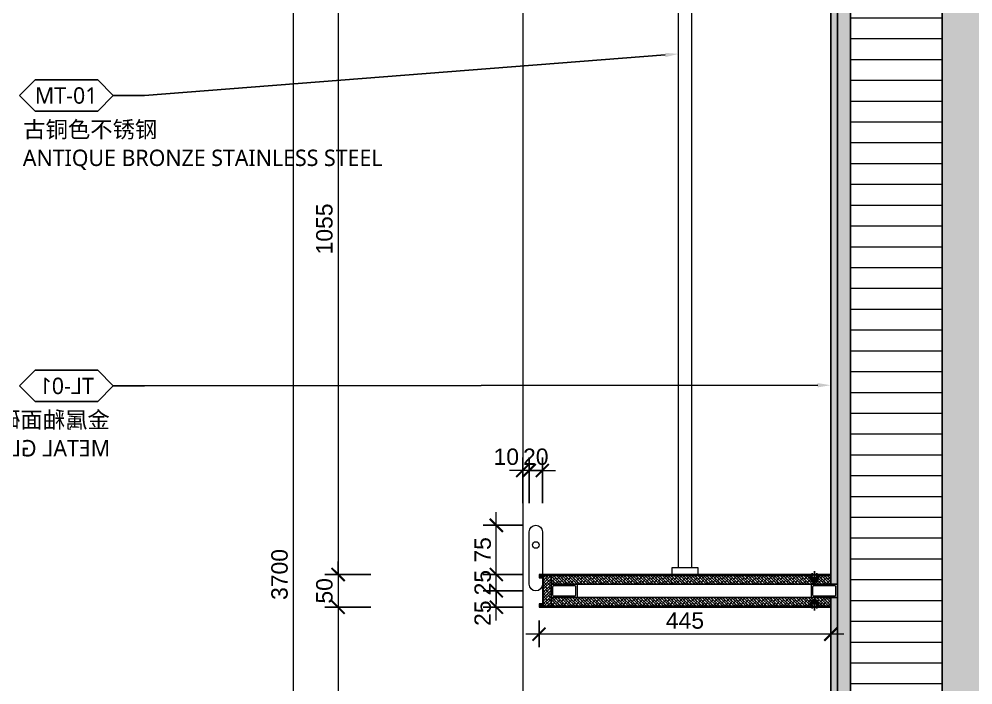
# Model space of a CAD drawing. Header units: millimetres. Extents: x 90086 to 135690, y -7745 to 15991.
# Drawn here: x 131952 to 133406, y 2952 to 3968 of the extents above; entities that cross this region are included whole.
import ezdxf
from ezdxf import colors
from ezdxf.entities.mleader import LeaderData, LeaderLine
from ezdxf.enums import TextEntityAlignment as Align
from ezdxf.math import Vec2, Vec3

# ---------------------------------------------------------------- set-up
doc = ezdxf.new("R2010")
doc.units = ezdxf.units.MM
doc.set_wipeout_variables(frame=1)
doc.layers.get('Defpoints').update_dxf_attribs({"color": 250})
for name, color, linetype, lineweight in [('_ACM-A-ANNO-DIMS', 2, 'Continuous', 13), ('_ACM-A-ANNO-DIMS @ 10', 2, 'Continuous', 13), ('_ACM-A-DETL-PATT', 8, 'Continuous', 0), ('_ACM-A-DETL-THIN', 2, 'Continuous', 9), ('_ACM-A-WALL-HACH', 251, 'Continuous', 9), ('I-WALL', 6, 'Continuous', 13), ('IA10-16 Floor Detail$0$A-ELEV-HATC-8', 8, 'Continuous', 5)]:
    doc.layers.add(name, color=color, linetype=linetype, lineweight=lineweight)
for name, color, linetype in [('I-DETL-LW01', 1, 'Continuous'), ('I-DETL-LW02', 2, 'Continuous'), ('I-DETL-LW251', 251, 'Continuous'), ('WALL TYPE$0$G-ANNO-NOTE-CH', 7, 'Continuous'), ('WALL TYPE$0$HATCH', 8, 'Continuous')]:
    doc.layers.add(name, color=color, linetype=linetype)
doc.styles.add('Arial', font='ARIALUNI.ttf')
doc.styles.add('WALL TYPE$0$Aecom Chinese', font='Microsoft YaHei.ttf')
doc.dimstyles.new('Aec-Arch-M-注释性', dxfattribs={"dimscale": 2, "dimtxt": 2.5, "dimasz": 2, "dimexe": 2, "dimexo": 2, "dimgap": 0.8, "dimtad": 1, "dimdec": 0, "dimrnd": 5, "dimzin": 3, "dimdsep": 46, "dimtxsty": 'Arial', "dimblk": 'WALL TYPE$0$_ArchTick', "dimcen": 2.5, "dimdle": 2, "dimclrd": 256, "dimclrt": 256, "dimazin": 2, "dimtfac": 0.75, "dimtdec": 0, "dimtix": 1, "dimtmove": 2, "dimatfit": 2, "dimfxl": 5, "dimfxlon": 1, "dimtolj": 1, "dimtzin": 0, "dimlwd": -1, "dimarcsym": 0})
pattern_1 = [(135, (145576.074, -33146.6196), (-2.24506403, -2.24506403), []), (225, (145576.074, -33146.6196), (-2.24506403, -6.7351921), [7.9375, -4.7625])]

# ---------------------------------------------------------------- blocks, each defined once
blk = doc.blocks.new('*U118')
h = blk.add_hatch()
h.set_pattern_fill('0-钢筋混凝土001-DOM', color=250, scale=15, pattern_type=2)
h.set_pattern_definition([(45, (-330, 640), (-53.033, 53.033), []), (50, (-330, 640), (107.58903, -9.4128), [11.25, -123.75]), (355, (-330, 640), (-20.8127, 112.8288), [9, -99]), (100.4514, (-321.03, 639.22), (86.7764, 103.4159), [9.561, -105.1713]), (46.1842, (-330, 670), (160.0862, -24.8279), [16.875, -185.625]), (96.6356, (-316.66, 667.93), (140.1994, 146.1177), [14.3415, -157.757]), (351.1842, (-330, 670), (140.1993, 146.1178), [13.5, -148.5]), (21, (-315, 662.5), (89.53606, -60.39283), [11.25, -123.75]), (326, (-315, 662.5), (36.4973, 108.7725), [9, -99]), (71.4514, (-307.54, 657.47), (126.0334, 48.3796), [9.561, -105.1713]), (37.5, (-330, 640), (1.82398, 49.93408), [0.75, -97.8, 0.75, -100.5, 0.75, -99.375]), (7.5, (-330, 640), (39.46043, 59.16176), [0.75, -57.3, 0.75, -95.55, 0.75, -37.875]), (327.5, (-363.45, 640), (80.07337, -3.38323), [0.75, -37.5, 0.75, -117, 0.75, -155.25]), (317.5, (-378.45, 640), (87.47793, 15.01575), [0.75, -48.75, 0.75, -77.7, 0.75, -110.25])])
h.paths.add_polyline_path([(11800.4, -5294.2), (12330.4, -5294.2), (12330.4, -10369.2), (11800.4, -10369.2)])
blk.add_lwpolyline([(11800.4, -5294.2), (12330.4, -5294.2), (12330.4, -10369.2), (11800.4, -10369.2)], close=True)
blk = doc.blocks.new('K_20')
at = {"layer": '_ACM-A-DETL-PATT'}
for points in [[(-18.5, -20), (18.5, -20, 0.4142136), (20, -18.5), (20, -1.5, 0.4142136), (18.5, 0), (-18.5, 0, 0.4142136), (-20, -1.5), (-20, -18.5, 0.4142136)], [(-16.25, -17.75), (16.25, -17.75, 0.4142136), (17.75, -16.25), (17.75, -3.75, 0.4142136), (16.25, -2.25), (-16.25, -2.25, 0.4142136), (-17.75, -3.75), (-17.75, -16.25, 0.4142136)]]:
    blk.add_lwpolyline(points, format="xyb", close=True, dxfattribs=at)
blk = doc.blocks.new('天花LED灯带')
blk.add_wipeout([(0, -5), (10, -5), (10, 5), (0, 5)])
blk.add_hatch(color=8).paths.add_polyline_path([(1, -4), (3, -4), (3, 4), (1, 4)])
at = {"color": 8}
for p, q in [((-2, 0), (15, 0)), ((5, 7), (5, -7)), ((10, 3), (12, 3.4)), ((10, -3), (12, -3.4))]:
    blk.add_line(p, q, dxfattribs=at)
for points in [[(0, -5), (10, -5), (10, 5), (0, 5)], [(1, -4), (3, -4), (3, 4), (1, 4)]]:
    blk.add_lwpolyline(points, close=True)
blk.add_lwpolyline([(7.5, 4, -0.414214), (7.6, 3.9), (7.6, 3.7, 0.463455), (7.7, 3.6), (8.4, 3.7), (8.4, 3.9, -0.414214), (8.5, 4), (10, 4), (10, -4), (8.5, -4, -0.414214), (8.4, -3.9), (8.4, -3.7), (7.7, -3.6, 0.463455), (7.6, -3.7), (7.6, -3.9, -0.414214), (7.5, -4), (1, -4), (1, 4), (7.5, 4)], format="xyb")
blk.add_lwpolyline([(7, 3.1), (7, 3.9, -0.414214), (7.1, 4), (7.4, 4, -0.414214), (7.6, 3.8), (7.6, 3.7, 0.463455), (7.7, 3.6), (10, 4), (10, -4), (7.7, -3.6, 0.463455), (7.6, -3.7), (7.6, -3.8, -0.414214), (7.4, -4), (7.1, -4, -0.414214), (7, -3.9), (7, -3.1, -0.463455), (7.2, -2.9), (9.4, -3.3), (9.4, 3.3), (7.2, 2.9, -0.463455)], format="xyb", close=True)
blk = doc.blocks.new('WALL TYPE$0$_ArchTick')
at = {"color": 0, "linetype": 'ByBlock', "const_width": 0.15}
blk.add_lwpolyline([(-0.5, -0.5), (0.5, 0.5)], dxfattribs=at)
blk = doc.blocks.new('*D283')
at = {"layer": '_ACM-A-ANNO-DIMS', "transparency": 16777216}
blk.add_line((132438.2, 3090.7), (132438.2, 2400.1), dxfattribs=at)
at = {"layer": '_ACM-A-ANNO-DIMS', "color": 0, "lineweight": -2, "transparency": 16777216}
for p, q in [((132488.2, 3070.7), (132418.2, 3070.7)), ((132488.2, 2420.1), (132418.2, 2420.1))]:
    blk.add_line(p, q, dxfattribs=at)
at = {"layer": 'Defpoints', "color": 0, "transparency": 16777216}
for p in [(132527.1, 3070.7), (132438.2, 2420.1), (132527.1, 2420.1)]:
    blk.add_point(p, dxfattribs=at)
at = {"layer": '_ACM-A-ANNO-DIMS', "transparency": 16777216, "xscale": 20, "yscale": 20, "zscale": 20}
for p, rotation in [((132438.2, 3070.7), 90), ((132438.2, 2420.1), 270)]:
    blk.add_blockref('WALL TYPE$0$_ArchTick', p, dxfattribs=dict(at, rotation=rotation))
at = {"layer": '_ACM-A-ANNO-DIMS', "transparency": 16777216, "insert": (132417.4, 2745.4), "char_height": 25, "attachment_point": 5, "rotation": 90, "style": 'Arial'}
blk.add_mtext('\\A1;650', dxfattribs=at)
blk = doc.blocks.new('*D284')
at = {"layer": '_ACM-A-ANNO-DIMS', "transparency": 16777216}
for p, q in [((132438.2, 3120.7), (132438.2, 3140.7)), ((132438.2, 3120.7), (132438.2, 3070.7)), ((132438.2, 3070.7), (132438.2, 3050.7))]:
    blk.add_line(p, q, dxfattribs=at)
at = {"layer": '_ACM-A-ANNO-DIMS', "color": 0, "lineweight": -2, "transparency": 16777216}
for p, q in [((132488.2, 3120.7), (132418.2, 3120.7)), ((132488.2, 3070.7), (132418.2, 3070.7))]:
    blk.add_line(p, q, dxfattribs=at)
at = {"layer": 'Defpoints', "color": 0, "transparency": 16777216}
for p in [(132527.1, 3120.7), (132438.2, 3070.7), (132527.1, 3070.7)]:
    blk.add_point(p, dxfattribs=at)
at = {"layer": '_ACM-A-ANNO-DIMS', "transparency": 16777216, "xscale": 20, "yscale": 20, "zscale": 20}
for p, rotation in [((132438.2, 3120.7), 270), ((132438.2, 3070.7), 90)]:
    blk.add_blockref('WALL TYPE$0$_ArchTick', p, dxfattribs=dict(at, rotation=rotation))
at = {"layer": '_ACM-A-ANNO-DIMS', "transparency": 16777216, "insert": (132417.4, 3095.7), "char_height": 25, "attachment_point": 5, "rotation": 90, "style": 'Arial'}
blk.add_mtext('\\A1;50', dxfattribs=at)
blk = doc.blocks.new('*D285')
at = {"layer": '_ACM-A-ANNO-DIMS', "transparency": 16777216}
blk.add_line((132438.2, 4195.4), (132438.2, 3100.7), dxfattribs=at)
at = {"layer": '_ACM-A-ANNO-DIMS', "color": 0, "lineweight": -2, "transparency": 16777216}
for p, q in [((132488.2, 4175.4), (132418.2, 4175.4)), ((132488.2, 3120.7), (132418.2, 3120.7))]:
    blk.add_line(p, q, dxfattribs=at)
at = {"layer": 'Defpoints', "color": 0, "transparency": 16777216}
for p in [(132527.1, 4175.4), (132438.2, 3120.7), (132527.1, 3120.7)]:
    blk.add_point(p, dxfattribs=at)
at = {"layer": '_ACM-A-ANNO-DIMS', "transparency": 16777216, "xscale": 20, "yscale": 20, "zscale": 20}
for p, rotation in [((132438.2, 4175.4), 90), ((132438.2, 3120.7), 270)]:
    blk.add_blockref('WALL TYPE$0$_ArchTick', p, dxfattribs=dict(at, rotation=rotation))
at = {"layer": '_ACM-A-ANNO-DIMS', "transparency": 16777216, "insert": (132417.4, 3648), "char_height": 25, "attachment_point": 5, "rotation": 90, "style": 'Arial'}
blk.add_mtext('\\A1;1055', dxfattribs=at)
blk = doc.blocks.new('*D291')
at = {"layer": '_ACM-A-ANNO-DIMS', "transparency": 16777216}
blk.add_line((132369.7, 4990.7), (132369.7, 1250.7), dxfattribs=at)
at = {"layer": '_ACM-A-ANNO-DIMS', "color": 0, "lineweight": -2, "transparency": 16777216}
for p, q in [((132419.7, 4970.7), (132349.7, 4970.7)), ((132419.7, 1270.7), (132349.7, 1270.7))]:
    blk.add_line(p, q, dxfattribs=at)
at = {"layer": 'Defpoints', "color": 0, "transparency": 16777216}
for p in [(132527.1, 4970.7), (132369.7, 1270.7), (132527.1, 1270.7)]:
    blk.add_point(p, dxfattribs=at)
at = {"layer": '_ACM-A-ANNO-DIMS', "transparency": 16777216, "xscale": 20, "yscale": 20, "zscale": 20}
for p, rotation in [((132369.7, 4970.7), 90), ((132369.7, 1270.7), 270)]:
    blk.add_blockref('WALL TYPE$0$_ArchTick', p, dxfattribs=dict(at, rotation=rotation))
at = {"layer": '_ACM-A-ANNO-DIMS', "transparency": 16777216, "insert": (132349, 3120.7), "char_height": 25, "attachment_point": 5, "rotation": 90, "style": 'Arial'}
blk.add_mtext('\\A1;3700', dxfattribs=at)
blk = doc.blocks.new('*D292')
at = {"layer": '_ACM-A-ANNO-DIMS', "color": 0, "lineweight": -2, "transparency": 16777216}
for p, q in [((132744.7, 3050.7), (132744.7, 3009.6)), ((133189.7, 3050.7), (133189.7, 3009.6))]:
    blk.add_line(p, q, dxfattribs=at)
at = {"layer": '_ACM-A-ANNO-DIMS', "transparency": 16777216}
blk.add_line((133209.7, 3029.6), (132724.7, 3029.6), dxfattribs=at)
at = {"layer": 'Defpoints', "color": 0, "transparency": 16777216}
for p in [(132744.7, 3070.7), (133189.7, 3070.7), (132744.7, 3029.6)]:
    blk.add_point(p, dxfattribs=at)
at = {"layer": '_ACM-A-ANNO-DIMS', "transparency": 16777216, "xscale": 20, "yscale": 20, "zscale": 20, "rotation": 180}
blk.add_blockref('WALL TYPE$0$_ArchTick', (132744.7, 3029.6), dxfattribs=at)
at = {"layer": '_ACM-A-ANNO-DIMS', "transparency": 16777216, "xscale": 20, "yscale": 20, "zscale": 20}
blk.add_blockref('WALL TYPE$0$_ArchTick', (133189.7, 3029.6), dxfattribs=at)
at = {"layer": '_ACM-A-ANNO-DIMS', "transparency": 16777216, "insert": (132967.2, 3050.3), "char_height": 25, "attachment_point": 5, "style": 'Arial'}
blk.add_mtext('\\A1;445', dxfattribs=at)
blk = doc.blocks.new('*D297')
at = {"layer": '_ACM-A-ANNO-DIMS', "transparency": 16777216}
for p, q in [((132679.5, 3120.7), (132679.5, 3140.7)), ((132679.5, 3095.7), (132679.5, 3120.7)), ((132679.5, 3095.7), (132679.5, 3075.7))]:
    blk.add_line(p, q, dxfattribs=at)
at = {"layer": '_ACM-A-ANNO-DIMS', "color": 0, "lineweight": -2, "transparency": 16777216}
for p, q in [((132719.7, 3120.7), (132659.5, 3120.7)), ((132719.7, 3095.7), (132659.5, 3095.7))]:
    blk.add_line(p, q, dxfattribs=at)
at = {"layer": 'Defpoints', "color": 0, "transparency": 16777216}
for p in [(132679.5, 3120.7), (132739.7, 3120.7), (132739.7, 3095.7)]:
    blk.add_point(p, dxfattribs=at)
at = {"layer": '_ACM-A-ANNO-DIMS', "transparency": 16777216, "xscale": 20, "yscale": 20, "zscale": 20}
for p, rotation in [((132679.5, 3120.7), 270), ((132679.5, 3095.7), 90)]:
    blk.add_blockref('WALL TYPE$0$_ArchTick', p, dxfattribs=dict(at, rotation=rotation))
at = {"layer": '_ACM-A-ANNO-DIMS', "transparency": 16777216, "insert": (132658.8, 3108.2), "char_height": 25, "attachment_point": 5, "rotation": 90, "style": 'Arial'}
blk.add_mtext('\\A1;25', dxfattribs=at)
blk = doc.blocks.new('*D298')
at = {"layer": '_ACM-A-ANNO-DIMS', "transparency": 16777216}
blk.add_line((132679.5, 3100.7), (132679.5, 3215.7), dxfattribs=at)
at = {"layer": '_ACM-A-ANNO-DIMS', "color": 0, "lineweight": -2, "transparency": 16777216}
for p, q in [((132719.7, 3195.7), (132659.5, 3195.7)), ((132719.7, 3120.7), (132659.5, 3120.7))]:
    blk.add_line(p, q, dxfattribs=at)
at = {"layer": 'Defpoints', "color": 0, "transparency": 16777216}
for p in [(132679.5, 3195.7), (132739.7, 3195.7), (132739.7, 3120.7)]:
    blk.add_point(p, dxfattribs=at)
at = {"layer": '_ACM-A-ANNO-DIMS', "transparency": 16777216, "xscale": 20, "yscale": 20, "zscale": 20}
for p, rotation in [((132679.5, 3195.7), 90), ((132679.5, 3120.7), 270)]:
    blk.add_blockref('WALL TYPE$0$_ArchTick', p, dxfattribs=dict(at, rotation=rotation))
at = {"layer": '_ACM-A-ANNO-DIMS', "transparency": 16777216, "insert": (132658.8, 3158.2), "char_height": 25, "attachment_point": 5, "rotation": 90, "style": 'Arial'}
blk.add_mtext('\\A1;75', dxfattribs=at)
blk = doc.blocks.new('*D299')
at = {"layer": '_ACM-A-ANNO-DIMS', "transparency": 16777216}
blk.add_line((132679.5, 3050.7), (132679.5, 3115.7), dxfattribs=at)
at = {"layer": '_ACM-A-ANNO-DIMS', "color": 0, "lineweight": -2, "transparency": 16777216}
for p, q in [((132719.7, 3095.7), (132659.5, 3095.7)), ((132719.7, 3070.7), (132659.5, 3070.7))]:
    blk.add_line(p, q, dxfattribs=at)
at = {"layer": 'Defpoints', "color": 0, "transparency": 16777216}
for p in [(132679.5, 3095.7), (132739.7, 3095.7), (132739.7, 3070.7)]:
    blk.add_point(p, dxfattribs=at)
at = {"layer": '_ACM-A-ANNO-DIMS', "transparency": 16777216, "xscale": 20, "yscale": 20, "zscale": 20}
for p, rotation in [((132679.5, 3095.7), 90), ((132679.5, 3070.7), 270)]:
    blk.add_blockref('WALL TYPE$0$_ArchTick', p, dxfattribs=dict(at, rotation=rotation))
at = {"layer": '_ACM-A-ANNO-DIMS', "transparency": 16777216, "insert": (132658.8, 3061.6), "char_height": 25, "attachment_point": 5, "rotation": 90, "style": 'Arial'}
blk.add_mtext('\\A1;25', dxfattribs=at)
blk = doc.blocks.new('*D300')
at = {"layer": '_ACM-A-ANNO-DIMS', "color": 0, "lineweight": -2, "transparency": 16777216}
for p, q in [((132729.7, 3229.4), (132729.7, 3299.4)), ((132749.7, 3229.4), (132749.7, 3299.4))]:
    blk.add_line(p, q, dxfattribs=at)
at = {"layer": '_ACM-A-ANNO-DIMS', "transparency": 16777216}
for p, q in [((132729.7, 3279.4), (132709.7, 3279.4)), ((132749.7, 3279.4), (132729.7, 3279.4)), ((132749.7, 3279.4), (132769.7, 3279.4))]:
    blk.add_line(p, q, dxfattribs=at)
at = {"layer": 'Defpoints', "color": 0, "transparency": 16777216}
for p in [(132729.7, 3279.4), (132729.7, 3153.2), (132749.7, 3153.2)]:
    blk.add_point(p, dxfattribs=at)
at = {"layer": '_ACM-A-ANNO-DIMS', "transparency": 16777216, "xscale": 20, "yscale": 20, "zscale": 20}
blk.add_blockref('WALL TYPE$0$_ArchTick', (132729.7, 3279.4), dxfattribs=at)
at = {"layer": '_ACM-A-ANNO-DIMS', "transparency": 16777216, "xscale": 20, "yscale": 20, "zscale": 20, "rotation": 180}
blk.add_blockref('WALL TYPE$0$_ArchTick', (132749.7, 3279.4), dxfattribs=at)
at = {"layer": '_ACM-A-ANNO-DIMS', "transparency": 16777216, "insert": (132739.7, 3300.2), "char_height": 25, "attachment_point": 5, "style": 'Arial'}
blk.add_mtext('\\A1;20', dxfattribs=at)
blk = doc.blocks.new('*D301')
at = {"layer": '_ACM-A-ANNO-DIMS', "color": 0, "lineweight": -2, "transparency": 16777216}
for p, q in [((132719.7, 3229.4), (132719.7, 3299.4)), ((132729.7, 3229.4), (132729.7, 3299.4))]:
    blk.add_line(p, q, dxfattribs=at)
at = {"layer": '_ACM-A-ANNO-DIMS', "transparency": 16777216}
for p, q in [((132719.7, 3279.4), (132699.7, 3279.4)), ((132729.7, 3279.4), (132719.7, 3279.4)), ((132729.7, 3279.4), (132749.7, 3279.4))]:
    blk.add_line(p, q, dxfattribs=at)
at = {"layer": 'Defpoints', "color": 0, "transparency": 16777216}
for p in [(132719.7, 3279.4), (132719.7, 3153.2), (132729.7, 3153.2)]:
    blk.add_point(p, dxfattribs=at)
at = {"layer": '_ACM-A-ANNO-DIMS', "transparency": 16777216, "xscale": 20, "yscale": 20, "zscale": 20}
blk.add_blockref('WALL TYPE$0$_ArchTick', (132719.7, 3279.4), dxfattribs=at)
at = {"layer": '_ACM-A-ANNO-DIMS', "transparency": 16777216, "xscale": 20, "yscale": 20, "zscale": 20, "rotation": 180}
blk.add_blockref('WALL TYPE$0$_ArchTick', (132729.7, 3279.4), dxfattribs=at)
at = {"layer": '_ACM-A-ANNO-DIMS', "transparency": 16777216, "insert": (132694.7, 3300.2), "char_height": 25, "attachment_point": 5, "style": 'Arial'}
blk.add_mtext('\\A1;10', dxfattribs=at)
blk = doc.blocks.new('WHA12202707')
at = {"transparency": 16777216}
for p, q in [((2.38, 2.38), (0, 0)), ((11.91, 2.38), (2.38, 2.38)), ((11.91, 2.38), (14.29, 0)), ((2.38, -2.38), (0, 0)), ((11.91, -2.38), (14.29, 0)), ((2.38, -2.38), (11.91, -2.38))]:
    blk.add_line(p, q, dxfattribs=at)
at = {"transparency": 16777216, "style": 'WALL TYPE$0$Aecom Chinese'}
blk.add_attdef('英文2', (0.49, -14.58), '', height=2.5, dxfattribs=at)
at = {"layer": 'WALL TYPE$0$G-ANNO-NOTE-CH', "transparency": 16777216, "style": 'WALL TYPE$0$Aecom Chinese'}
blk.add_attdef('编号', text='', height=2.5, dxfattribs=at).set_placement((7.1, 0), align=Align.MIDDLE)
for tag, p in [('中文', (0.54, -5.18)), ('英文', (0.49, -9.51))]:
    blk.add_attdef(tag, text='', height=2.5, dxfattribs=at).set_placement(p, align=Align.MIDDLE_LEFT)

msp = doc.modelspace()

# ---------------------------------------------------------------- hatches: boundary and pattern name
at = {"layer": '_ACM-A-WALL-HACH'}
h = msp.add_hatch(dxfattribs=at)
h.set_pattern_fill('ANSI31', color=256, scale=10, angle=-45)
h.set_pattern_definition([(360, (119955.28, 93028.86), (1e-14, 31.75), [])])
h.paths.add_polyline_path([(133359.7, 870.7), (133359.7, 5895.7), (133219.7, 5895.7), (133219.7, 870.7)])
at = {"layer": 'I-DETL-LW251'}
h = msp.add_hatch(dxfattribs=at)
h.set_pattern_fill('ANSI38', color=250, angle=180)
h.set_pattern_definition([(225, (169017.0564, 15885.09), (2.24506403, -2.24506403), []), (315, (169017.0564, 15885.09), (6.7351921, -2.24506403), [7.9375, -4.7625])])
h.paths.add_polyline_path([(132763.2, 3119.2), (132751.2, 3119.2), (132751.2, 3072.2), (132763.2, 3072.2)])
h = msp.add_hatch(dxfattribs=at)
h.set_pattern_fill('ANSI38', color=250, angle=90)
h.set_pattern_definition(pattern_1)
h.paths.add_polyline_path([(133189.7, 3105.7), (133189.7, 3119.2), (132763.2, 3119.2), (132763.2, 3105.7)])
h = msp.add_hatch(dxfattribs=at)
h.set_pattern_fill('ANSI38', color=250, angle=90)
h.set_pattern_definition(pattern_1)
h.paths.add_polyline_path([(133189.7, 3085.7), (133189.7, 3072.2), (132763.2, 3072.2), (132763.2, 3085.7)])
at = {"layer": 'IA10-16 Floor Detail$0$A-ELEV-HATC-8'}
h = msp.add_hatch(dxfattribs=at)
h.set_pattern_fill('ANSI33', color=8)
h.paths.add_polyline_path([(133189.7, 4355.4), (133199.7, 4355.4), (133199.7, 3105.7), (133189.7, 3105.7)])
h = msp.add_hatch(dxfattribs=at)
h.set_pattern_fill('ANSI33', color=8)
h.paths.add_polyline_path([(133189.7, 2400.7), (133199.7, 2400.7), (133199.7, 3085.7), (133189.7, 3085.7)])
at = {"layer": 'WALL TYPE$0$HATCH'}
h = msp.add_hatch(dxfattribs=at)
h.set_pattern_fill('AR-SAND', color=8, scale=0.1)
h.paths.add_polyline_path([(133219.7, 2120.7), (133219.7, 4355.4), (133199.7, 4355.4), (133199.7, 2100.7), (133219.7, 2100.7)])

# ---------------------------------------------------------------- linework, layer by layer
at = {"layer": '_ACM-A-DETL-THIN', "color": 8}
msp.add_lwpolyline([(132719.7, 4355.4), (132719.7, 2120.7)], dxfattribs=at)
for points in [[(132977.2, 3130.7), (132957.2, 3130.7), (132957.2, 4175.4), (132977.2, 4175.4)], [(132987.2, 3130.7), (132947.2, 3130.7), (132947.2, 3120.7), (132987.2, 3120.7)]]:
    msp.add_lwpolyline(points, close=True, dxfattribs=at)
msp.add_lwpolyline([(132749.7, 3115.7), (132749.7, 3105.7, -1), (132729.7, 3105.7), (132729.7, 3185.7, -1), (132749.7, 3185.7), (132749.7, 3120.7)], format="xyb", dxfattribs=at)
at = {"layer": '_ACM-A-DETL-THIN'}
msp.add_lwpolyline([(133189.7, 3119.2), (133189.7, 3120.7), (132744.7, 3120.7), (132744.7, 3115.7), (132749.7, 3115.7), (132749.7, 3075.7), (132744.7, 3075.7), (132744.7, 3070.7), (133189.7, 3070.7), (133189.7, 3072.2), (132746.2, 3072.2), (132746.2, 3074.2), (132751.2, 3074.2), (132751.2, 3117.2), (132746.2, 3117.2), (132746.2, 3119.2)], close=True, dxfattribs=at)
at = {"layer": '_ACM-A-DETL-THIN', "color": 8}
msp.add_circle((132739.7, 3165.7), 5, dxfattribs=at)
at = {"layer": 'I-DETL-LW01'}
for points in [[(133219.7, 2120.7), (133219.7, 4355.4), (133199.7, 4355.4), (133199.7, 2100.7), (133219.7, 2100.7)], [(132763.2, 3119.2), (132751.2, 3119.2), (132751.2, 3072.2), (132763.2, 3072.2)], [(133189.7, 3105.7), (133189.7, 3119.2), (132763.2, 3119.2), (132763.2, 3105.7)], [(133189.7, 3085.7), (133189.7, 3072.2), (132763.2, 3072.2), (132763.2, 3085.7)]]:
    msp.add_lwpolyline(points, close=True, dxfattribs=at)
at = {"layer": 'I-DETL-LW02'}
for points in [[(133189.7, 4355.4), (133199.7, 4355.4), (133199.7, 3105.7), (133189.7, 3105.7)], [(133189.7, 2400.7), (133199.7, 2400.7), (133199.7, 3085.7), (133189.7, 3085.7)]]:
    msp.add_lwpolyline(points, close=True, dxfattribs=at)
at = {"layer": 'I-WALL'}
msp.add_lwpolyline([(133359.7, 870.7), (133359.7, 5895.7), (133219.7, 5895.7), (133219.7, 870.7)], close=True, dxfattribs=at)

# ---------------------------------------------------------------- block references
at = {"xscale": -1}
msp.add_blockref('*U118', (145690.1, 11240), dxfattribs=at)
at = {"rotation": 180}
for p in [(132783.1, 3085.7), (133179.7, 3085.7)]:
    msp.add_blockref('K_20', p, dxfattribs=at)

# ---------------------------------------------------------------- dimensions: what is measured, and where the dimension line sits
at = {"layer": '_ACM-A-ANNO-DIMS @ 10'}
for base, p1, p2, picture, middle in [((132369.7, 1270.7), (132527.1, 4970.7), (132527.1, 1270.7), '*D291', (132349, 3120.7)), ((132438.2, 3120.7), (132527.1, 4175.4), (132527.1, 3120.7), '*D285', (132417.4, 3648)), ((132679.5, 3195.7), (132739.7, 3120.7), (132739.7, 3195.7), '*D298', (132658.8, 3158.2)), ((132438.2, 3070.7), (132527.1, 3120.7), (132527.1, 3070.7), '*D284', (132417.4, 3095.7)), ((132679.5, 3120.7), (132739.7, 3095.7), (132739.7, 3120.7), '*D297', (132658.8, 3108.2)), ((132438.2, 2420.1), (132527.1, 3070.7), (132527.1, 2420.1), '*D283', (132417.4, 2745.4))]:
    dim = msp.add_linear_dim(base=base, p1=p1, p2=p2, angle=90, dimstyle='Aec-Arch-M-注释性', override={"dimscale": 10, "dimzin": 8, "dimtix": 1, "dimtofl": 1, "dimtmove": 2, "dimatfit": 2}, dxfattribs=at)
    dim.commit()
    dim.dimension.update_dxf_attribs({"geometry": picture, "text_midpoint": middle})
dim = msp.add_linear_dim(base=(132719.7, 3279.4), p1=(132729.7, 3153.2), p2=(132719.7, 3153.2), dimstyle='Aec-Arch-M-注释性', override={"dimscale": 10, "dimzin": 8, "dimtix": 1, "dimtofl": 1, "dimtmove": 2, "dimatfit": 2}, dxfattribs=at)
dim.commit()
dim.dimension.update_dxf_attribs({"geometry": '*D301', "text_midpoint": (132694.7, 3300.2), "dimtype": 128})
dim = msp.add_linear_dim(base=(132729.7, 3279.4), p1=(132749.7, 3153.2), p2=(132729.7, 3153.2), dimstyle='Aec-Arch-M-注释性', override={"dimscale": 10, "dimzin": 8, "dimtix": 1, "dimtofl": 1, "dimtmove": 2, "dimatfit": 2}, dxfattribs=at)
dim.commit()
dim.dimension.update_dxf_attribs({"geometry": '*D300', "text_midpoint": (132739.7, 3300.2)})
dim = msp.add_linear_dim(base=(132679.5, 3095.7), p1=(132739.7, 3070.7), p2=(132739.7, 3095.7), angle=90, dimstyle='Aec-Arch-M-注释性', override={"dimscale": 10, "dimzin": 8, "dimtix": 1, "dimtofl": 1, "dimtmove": 2, "dimatfit": 2}, dxfattribs=at)
dim.commit()
dim.dimension.update_dxf_attribs({"geometry": '*D299', "text_midpoint": (132658.8, 3061.6), "dimtype": 128})

# ---------------------------------------------------------------- leaders
ml = msp.add_multileader_block('Standard', dxfattribs=at)
ml.set_content('WHA12202707', color=256, scale=10)
ml.set_attribute('编号', 'MT-01', width=0)
ml.set_attribute('中文', '古铜色不锈钢', width=0)
ml.set_attribute('英文', 'ANTIQUE BRONZE STAINLESS STEEL', width=0)
ml.set_attribute('英文2', '', width=0)
ml.set_leader_properties(color=2)
ml.build(insert=Vec2(0, 0))
ml.multileader.update_dxf_attribs({"text_right_attachment_type": 6, "dogleg_length": 0.36, "arrow_head_size": 20, "scale": 10})
ctx = ml.context
ctx.base_point, ctx.scale, ctx.char_height, ctx.arrow_head_size, ctx.landing_gap_size, ctx.plane_origin = Vec3(131952.5, 3851.6), 10, 750, 20, 0.9, Vec3(134673.4, -358.8)
ctx.right_attachment = 6
notes = []
notes.append((ctx, [(1, (1, 1, 0), (132142.8, 3851.6), (-1, 0), 47.4, [(1, [(132957.2, 3915)], 0, [])])]))
ctx.block.insert = Vec3(131952.5, 3851.6)
ml = msp.add_multileader_block('Standard', dxfattribs=at)
ml.set_content('WHA12202707', color=256, scale=-10)
ml.set_attribute('编号', 'TL-01', width=0)
ml.set_attribute('中文', '金属釉面砖', width=0)
ml.set_attribute('英文', 'METAL GLAZED TILES', width=0)
ml.set_attribute('英文2', '', width=0)
ml.set_leader_properties(color=2)
ml.build(insert=Vec2(0, 0))
ml.multileader.update_dxf_attribs({"text_right_attachment_type": 6, "dogleg_length": 0.36, "arrow_head_size": 20, "scale": 10})
ctx = ml.context
ctx.base_point, ctx.scale, ctx.char_height, ctx.arrow_head_size, ctx.landing_gap_size, ctx.plane_origin = Vec3(131952.5, 3408.5), 10, 750, 20, 0.9, Vec3(130431.4, 2035.3)
ctx.right_attachment, ctx.text_align_type = 6, 2
notes.append((ctx, [(0, (1, 1, 0), (132142.8, 3408.5), (-1, 0), 47.4, [(0, [(133189.7, 3409.5)], 0, [])])]))
ctx.block.insert, ctx.block.scale = Vec3(132095.4, 3408.5), Vec3(-10, 10, 10)
for ctx, leaders in notes:
    for number, flags, end, landing, length, lines in leaders:
        leader = LeaderData()
        leader.index, (leader.has_last_leader_line, leader.has_dogleg_vector, leader.attachment_direction) = number, flags
        leader.last_leader_point, leader.dogleg_vector, leader.dogleg_length = Vec3(end), Vec3(landing), length
        for number, points, colour, breaks in lines:
            line = LeaderLine()
            line.index, line.vertices, line.color, line.breaks = number, Vec3.list(points), colors.encode_raw_color(colour), breaks
            leader.lines.append(line)
        ctx.leaders.append(leader)

# ---------------------------------------------------------------- next in the draw order: block references
at = {"layer": 'I-DETL-LW01', "xscale": -1, "rotation": 270}
msp.add_blockref('天花LED灯带', (133164.7, 3110.7), dxfattribs=at)
at = {"layer": 'I-DETL-LW01', "rotation": 270}
msp.add_blockref('天花LED灯带', (133164.7, 3080.7), dxfattribs=at)

# ---------------------------------------------------------------- next in the draw order: dimensions: what is measured, and where the dimension line sits
at = {"layer": '_ACM-A-ANNO-DIMS @ 10'}
dim = msp.add_linear_dim(base=(132744.7, 3029.6), p1=(133189.7, 3070.7), p2=(132744.7, 3070.7), dimstyle='Aec-Arch-M-注释性', override={"dimscale": 10, "dimzin": 8, "dimtix": 1, "dimtofl": 1, "dimtmove": 2, "dimatfit": 2}, dxfattribs=at)
dim.commit()
dim.dimension.update_dxf_attribs({"geometry": '*D292', "text_midpoint": (132967.2, 3050.3)})

doc.saveas('drawing.dxf')
